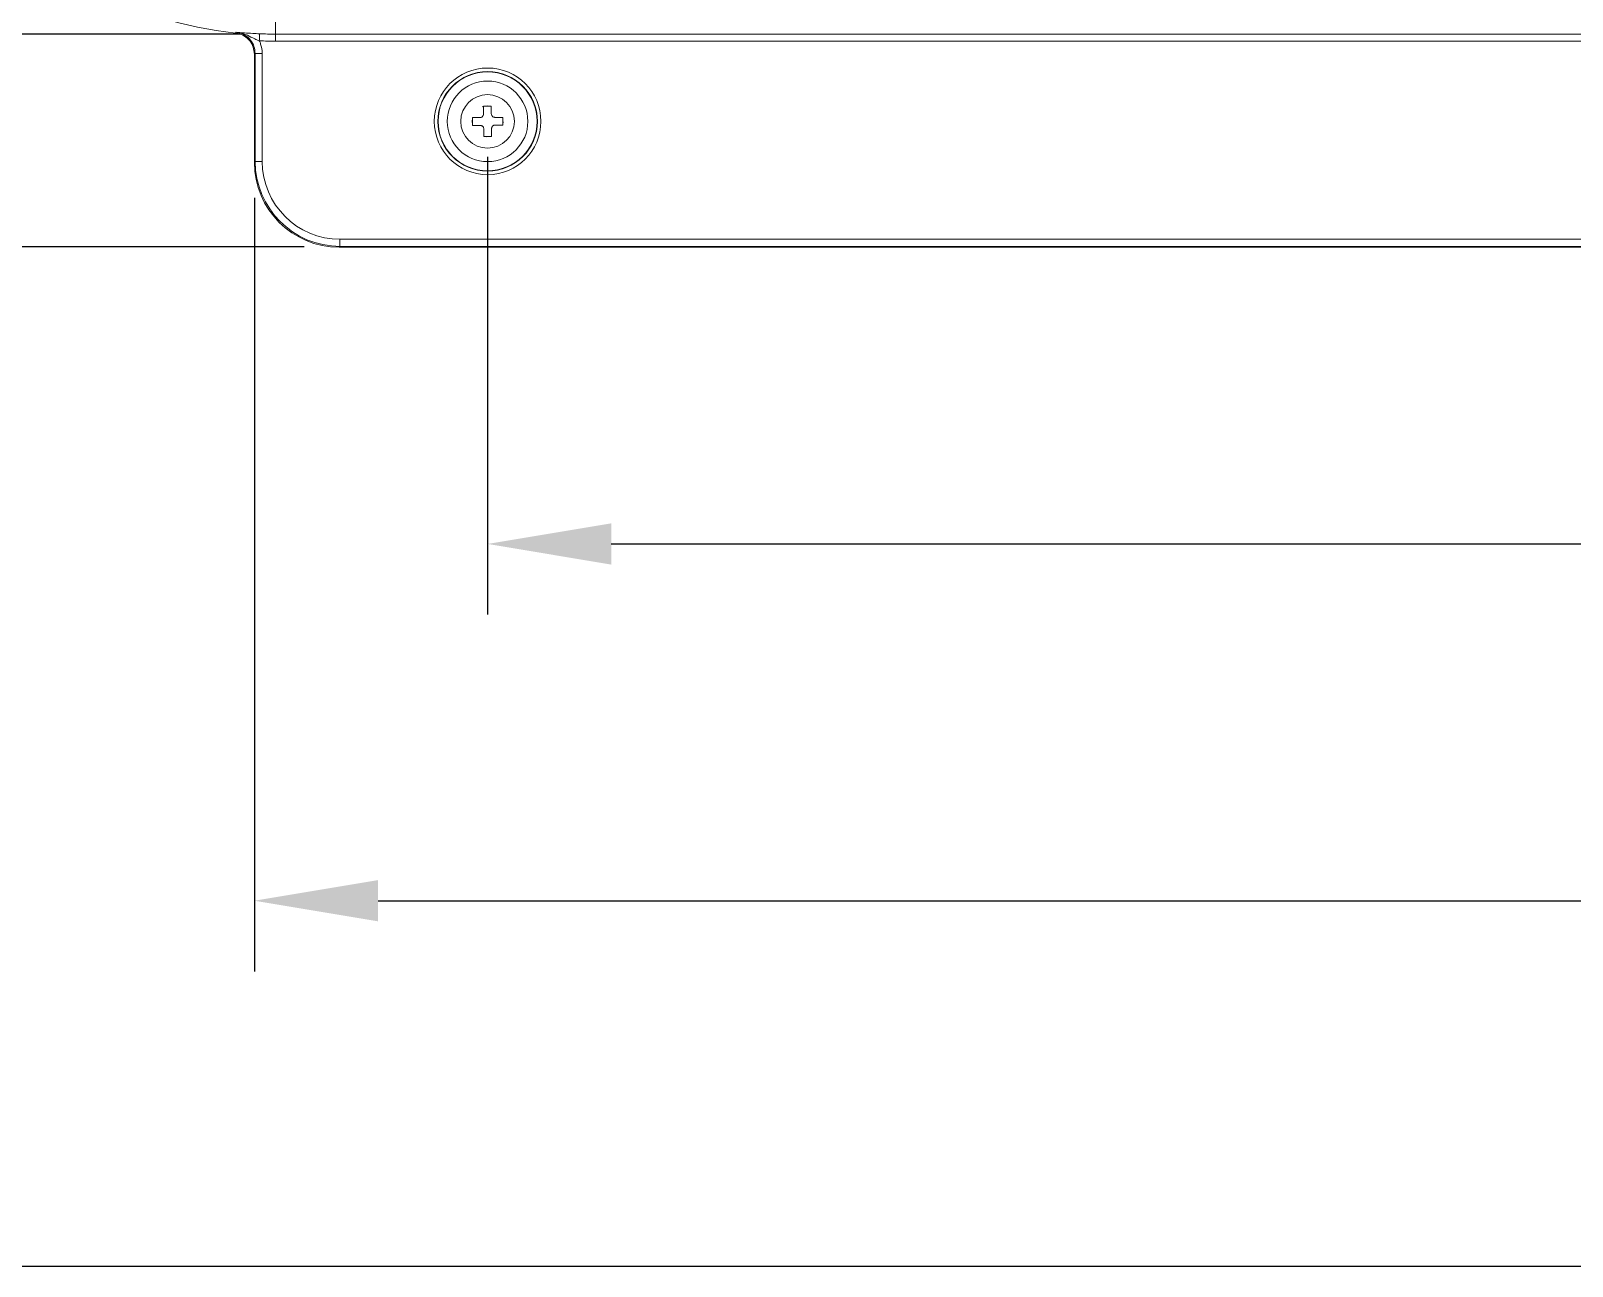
# Model space of a CAD drawing. Extents: x 3627 to 4221, y 1255 to 1675.
# Drawn here: x 3752.86 to 3796.47, y 1339.53 to 1374.48 of the extents above; entities that cross this region are included whole.
import ezdxf

# ---------------------------------------------------------------- set-up
doc = ezdxf.new("R2010")
doc.units = 0
doc.header["$LTSCALE"] = 7
doc.header["$MEASUREMENT"] = 0
doc.layers.get('0').update_dxf_attribs({"color": 2, "linetype": 'CONTINUOUS'})
doc.layers.add('D', color=2, linetype='CONTINUOUS')

msp = doc.modelspace()

# ---------------------------------------------------------------- linework, layer by layer
at = {"color": 7, "linetype": 'Continuous', "lineweight": 15}
for p, q in [((3759.783, 1374.756), (3759.783, 1374.389)), ((3759.783, 1374.189), (3759.783, 1374.389)), ((3759.783, 1374.389), (3829.568, 1374.389)), ((3829.589, 1374.189), (3759.783, 1374.189)), ((3759.183, 1370.76), (3759.183, 1373.822)), ((3759.206, 1373.844), (3759.406, 1373.844)), ((3759.206, 1370.784), (3759.206, 1373.844)), ((3759.406, 1373.844), (3759.406, 1370.784)), ((3765.666, 1372.341), (3765.628, 1372.329)), ((3765.668, 1372.126), (3765.668, 1372.35)), ((3765.889, 1372.344), (3765.787, 1372.357)), ((3765.352, 1371.997), (3765.345, 1371.92)), ((3765.345, 1371.92), (3765.352, 1371.843)), ((3765.576, 1371.806), (3765.352, 1371.806)), ((3765.896, 1371.714), (3765.896, 1371.49)), ((3765.988, 1372.034), (3766.212, 1372.034)), ((3766.216, 1371.971), (3766.212, 1371.997)), ((3766.212, 1371.843), (3766.219, 1371.904)), ((3765.674, 1371.497), (3765.756, 1371.484)), ((3759.183, 1370.76), (3759.206, 1370.784)), ((3759.206, 1370.784), (3759.406, 1370.784)), ((3761.606, 1368.384), (3761.583, 1368.36)), ((3837.382, 1368.36), (3761.583, 1368.36)), ((3761.606, 1368.384), (3761.606, 1368.584)), ((3761.606, 1368.584), (3837.382, 1368.584)), ((3837.382, 1368.384), (3761.606, 1368.384))]:
    msp.add_line(p, q, dxfattribs=at)
at = {"color": 7, "linetype": 'Continuous', "lineweight": 15, "flags": 128}
for points in [[(3758.645, 1374.419), (3758.66, 1374.433), (3758.667, 1374.441)], [(3759.323, 1374.198), (3759.325, 1374.237), (3759.327, 1374.274), (3759.328, 1374.309), (3759.329, 1374.339), (3759.33, 1374.364), (3759.331, 1374.382), (3759.332, 1374.394), (3759.332, 1374.398)], [(3759.206, 1373.844), (3759.196, 1373.834), (3759.183, 1373.822)]]:
    msp.add_lwpolyline(points, dxfattribs=at)
at = {"color": 7, "linetype": 'Continuous', "lineweight": 15}
for centre, radius in [((3765.783, 1371.92), 1.509), ((3765.783, 1371.92), 1.409), ((3765.783, 1371.92), 1.401), ((3765.782, 1371.92), 1.14), ((3765.782, 1371.92), 0.758), ((3765.782, 1371.92), 0.758)]:
    msp.add_circle(centre, radius, dxfattribs=at)
for radius, start, end in [(11, 90, 264.0625), (10.971, 267.6435, 270), (11.171, 267.6435, 270)]:
    msp.add_arc((3759.783, 1385.36), radius, start, end, dxfattribs=at)
for centre, major_axis, ratio, start_param, end_param in [((3761.583, 1370.76), (-1.697, -1.697), 0.999829, 5.497873, 7.068498), ((3761.607, 1370.784), (1.697, 1.697), 0.999857, 2.35628, 3.926905), ((3761.607, 1370.784), (-1.556, -1.556), 0.999829, 5.497873, 7.068498)]:
    msp.add_ellipse(centre, major_axis=major_axis, ratio=ratio, start_param=start_param, end_param=end_param, dxfattribs=at)
for points, knots in [([(3759.183, 1373.822), (3759.176, 1373.89), (3759.163, 1374.025), (3759.059, 1374.205), (3758.907, 1374.34), (3758.758, 1374.403), (3758.668, 1374.416), (3758.645, 1374.419)], [0, 0, 0, 0, 0.229875, 0.459752, 0.689607, 0.919463, 1, 1, 1, 1]), ([(3758.667, 1374.441), (3758.668, 1374.441), (3758.687, 1374.439), (3758.762, 1374.432), (3758.904, 1374.422), (3759.108, 1374.408), (3759.265, 1374.401), (3759.332, 1374.398)], [0, 0, 0, 0, 0.002255, 0.105315, 0.409183, 0.748378, 1, 1, 1, 1]), ([(3758.667, 1374.441), (3758.668, 1374.44), (3758.697, 1374.438), (3758.806, 1374.422), (3758.983, 1374.362), (3759.162, 1374.267), (3759.279, 1374.217), (3759.323, 1374.198)], [0, 0, 0, 0, 0.003024, 0.127469, 0.475193, 0.802381, 1, 1, 1, 1]), ([(3759.206, 1373.844), (3759.2, 1373.911), (3759.187, 1374.046), (3759.083, 1374.226), (3758.931, 1374.362), (3758.781, 1374.425), (3758.691, 1374.437), (3758.667, 1374.441)], [0, 0, 0, 0, 0.22959, 0.459175, 0.688742, 0.918304, 1, 1, 1, 1]), ([(3759.323, 1374.198), (3759.337, 1374.169), (3759.388, 1374.057), (3759.399, 1373.934), (3759.406, 1373.844)], [0, 0, 0, 0, 0.266319, 1, 1, 1, 1]), ([(3765.568, 1372.026), (3765.579, 1372.027), (3765.602, 1372.03), (3765.632, 1372.047), (3765.654, 1372.072), (3765.666, 1372.1), (3765.668, 1372.119), (3765.668, 1372.126)], [0, 0, 0, 0, 0.214088, 0.428173, 0.641661, 0.854888, 1, 1, 1, 1]), ([(3765.668, 1372.35), (3765.717, 1372.35), (3765.791, 1372.35), (3765.864, 1372.35), (3765.888, 1372.35)], [0, 0, 0, 0, 0.669507, 1, 1, 1, 1]), ([(3765.888, 1372.35), (3765.888, 1372.302), (3765.888, 1372.23), (3765.888, 1372.157), (3765.888, 1372.134)], [0, 0, 0, 0, 0.679117, 1, 1, 1, 1]), ([(3765.888, 1372.134), (3765.889, 1372.123), (3765.891, 1372.1), (3765.909, 1372.071), (3765.934, 1372.048), (3765.962, 1372.036), (3765.981, 1372.035), (3765.988, 1372.034)], [0, 0, 0, 0, 0.2140733, 0.4281925, 0.6416777, 0.8548946, 1, 1, 1, 1]), ([(3765.352, 1371.806), (3765.352, 1371.855), (3765.352, 1371.929), (3765.352, 1372.002), (3765.352, 1372.026)], [0, 0, 0, 0, 0.669514, 1, 1, 1, 1]), ([(3765.352, 1372.026), (3765.4, 1372.026), (3765.472, 1372.026), (3765.545, 1372.026), (3765.568, 1372.026)], [0, 0, 0, 0, 0.679124, 1, 1, 1, 1]), ([(3765.676, 1371.706), (3765.675, 1371.717), (3765.673, 1371.74), (3765.656, 1371.77), (3765.63, 1371.792), (3765.602, 1371.804), (3765.583, 1371.806), (3765.576, 1371.806)], [0, 0, 0, 0, 0.214068, 0.428172, 0.641652, 0.854898, 1, 1, 1, 1]), ([(3765.676, 1371.49), (3765.676, 1371.539), (3765.676, 1371.61), (3765.676, 1371.683), (3765.676, 1371.706)], [0, 0, 0, 0, 0.679115, 1, 1, 1, 1]), ([(3765.996, 1371.814), (3765.985, 1371.813), (3765.962, 1371.811), (3765.932, 1371.794), (3765.91, 1371.768), (3765.898, 1371.74), (3765.896, 1371.722), (3765.896, 1371.714)], [0, 0, 0, 0, 0.21405, 0.428173, 0.641661, 0.854878, 1, 1, 1, 1]), ([(3766.212, 1371.814), (3766.164, 1371.814), (3766.092, 1371.814), (3766.019, 1371.814), (3765.996, 1371.814)], [0, 0, 0, 0, 0.679097, 1, 1, 1, 1]), ([(3766.212, 1372.034), (3766.212, 1371.985), (3766.212, 1371.912), (3766.212, 1371.838), (3766.212, 1371.814)], [0, 0, 0, 0, 0.669514, 1, 1, 1, 1]), ([(3765.896, 1371.49), (3765.847, 1371.49), (3765.773, 1371.49), (3765.7, 1371.49), (3765.676, 1371.49)], [0, 0, 0, 0, 0.669507, 1, 1, 1, 1])]:
    msp.add_open_spline(points, degree=3, knots=knots, dxfattribs=at)
at = {"layer": 'D'}
for p, q in [((3758.783, 1374.389), (3732.506, 1374.389)), ((3765.783, 1370.92), (3765.783, 1357.964)), ((3759.183, 1369.76), (3759.183, 1347.87)), ((3760.594, 1368.372), (3732.506, 1368.372)), ((3769.283, 1359.964), (3832.282, 1359.964)), ((3762.683, 1349.87), (3838.881, 1349.87)), ((3752.283, 1339.53), (3849.28, 1339.53))]:
    msp.add_line(p, q, dxfattribs=at)
for points in [[(3769.283, 1360.547), (3769.283, 1359.38), (3765.783, 1359.964)], [(3762.683, 1350.453), (3762.683, 1349.286), (3759.183, 1349.87)]]:
    msp.add_solid(points, dxfattribs=at)

doc.saveas('drawing.dxf')
